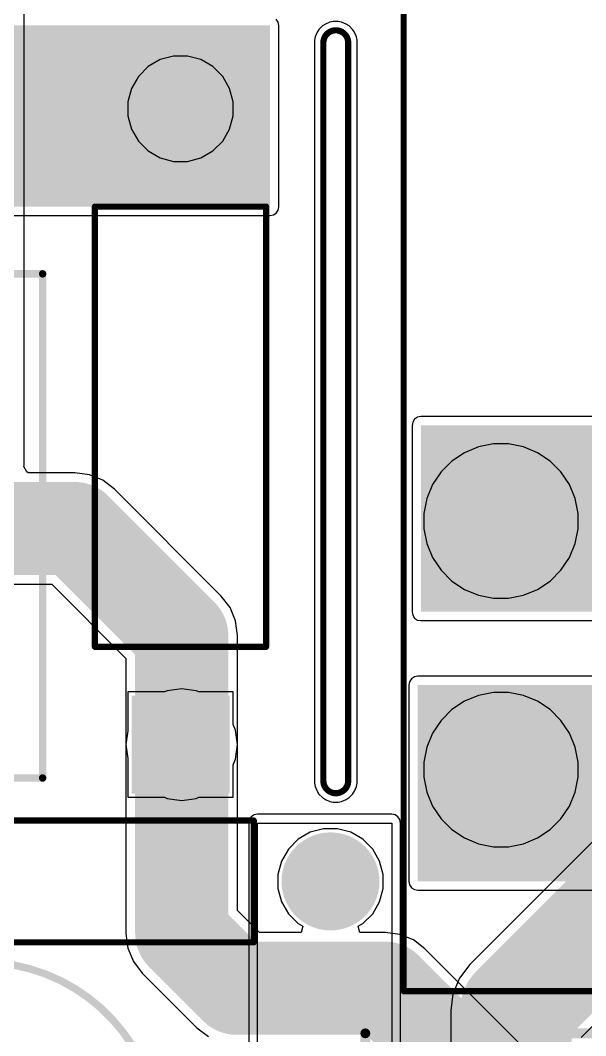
# Model space of a CAD drawing. Header units: millimetres. Extents: x -5 to 123, y 0 to 98.
# Drawn here: x 12.6 to 24.16, y 41.93 to 62.69 of the extents above; entities that cross this region are included whole.
import ezdxf

# ---------------------------------------------------------------- set-up
doc = ezdxf.new("R2010")
doc.units = ezdxf.units.MM
for name, color, linetype in [('BottomLayer', 5, 'Continuous'), ('BottomSolder', 6, 'Continuous'), ('Mechanical2', 216, 'Continuous'), ('MultiLayer', 9, 'Continuous'), ('PadHoleLayer', 156, 'Continuous'), ('TopLayer', 1, 'Continuous'), ('TopOverlay', 2, 'Continuous'), ('TopSolder', 216, 'Continuous')]:
    doc.layers.add(name, color=color, linetype=linetype)

# ---------------------------------------------------------------- blocks, each defined once
blk = doc.blocks.new('AY1222M47Y5UC63L0_11')
at = {"layer": 'BottomLayer'}
blk.add_hatch(color=5, dxfattribs=at).paths.add_polyline_path([(-5.9, 0.9), (-4.1, 0.9), (-4.1, -0.9), (-5.9, -0.9)])
h = blk.add_hatch(color=5, dxfattribs=at)
edge = h.paths.add_edge_path()
edge.add_arc((5, 0), 0.9, 0, 360)
at = {"layer": 'BottomSolder'}
blk.add_hatch(color=6, dxfattribs=at).paths.add_polyline_path([(-6.002, 1.002), (-3.998, 1.002), (-3.998, -1.002), (-6.002, -1.002)])
h = blk.add_hatch(color=6, dxfattribs=at)
edge = h.paths.add_edge_path()
edge.add_arc((5, 0), 1.002, 0, 360)
at = {"layer": 'MultiLayer'}
blk.add_hatch(color=9, dxfattribs=at).paths.add_polyline_path([(-5.9, 0.9), (-4.1, 0.9), (-4.1, -0.9), (-5.9, -0.9)])
h = blk.add_hatch(color=9, dxfattribs=at)
edge = h.paths.add_edge_path()
edge.add_arc((5, 0), 0.9, 0, 360)
at = {"layer": 'PadHoleLayer'}
h = blk.add_hatch(color=156, dxfattribs=at)
edge = h.paths.add_edge_path()
edge.add_arc((-5, 0), 0.5, 0, 360)
h = blk.add_hatch(color=156, dxfattribs=at)
edge = h.paths.add_edge_path()
edge.add_arc((5, 0), 0.5, 0, 360)
at = {"layer": 'TopLayer'}
blk.add_hatch(color=1, dxfattribs=at).paths.add_polyline_path([(-5.9, 0.9), (-4.1, 0.9), (-4.1, -0.9), (-5.9, -0.9)])
h = blk.add_hatch(color=1, dxfattribs=at)
edge = h.paths.add_edge_path()
edge.add_arc((5, 0), 0.9, 0, 360)
at = {"layer": 'TopSolder'}
blk.add_hatch(color=216, dxfattribs=at).paths.add_polyline_path([(-6.002, 1.002), (-3.998, 1.002), (-3.998, -1.002), (-6.002, -1.002)])
h = blk.add_hatch(color=216, dxfattribs=at)
edge = h.paths.add_edge_path()
edge.add_arc((5, 0), 1.002, 0, 360)
at = {"layer": 'TopOverlay', "const_width": 0.152}
for points in [[(-6.034, 0.791, -0.351264), (-2.489, 3.632)], [(2.489, 3.632, -0.414214), (6.121, 0)], [(-6.038, -0.775, -0.107867), (-6.038, 0.775)], [(6.121, 0, -0.414214), (2.489, -3.632)], [(-2.489, -3.632, -0.351264), (-6.034, -0.791)]]:
    blk.add_lwpolyline(points, format="xyb", dxfattribs=at)
for points in [[(-2.489, 3.632), (2.489, 3.632)], [(-2.489, -3.632), (2.489, -3.632)]]:
    blk.add_lwpolyline(points, dxfattribs=at)
at = {"layer": 'TopOverlay', "const_width": 0.0762}
for points in [[(-2.527, 3.632, 1), (-2.451, 3.632, 1)], [(-2.527, 3.632, 1), (-2.451, 3.632, 1)], [(2.451, 3.632, 1), (2.527, 3.632, 1)], [(2.451, 3.632, 1), (2.527, 3.632, 1)], [(-6.076, 0.775, 1), (-6, 0.775, 1)], [(-6.072, 0.791, 1), (-5.996, 0.791, 1)], [(6.083, 0, 1), (6.16, 0, 1)], [(6.083, 0, 1), (6.16, 0, 1)], [(-6.076, -0.775, 1), (-6, -0.775, 1)], [(-6.072, -0.791, 1), (-5.996, -0.791, 1)], [(-2.527, -3.632, 1), (-2.451, -3.632, 1)], [(-2.527, -3.632, 1), (-2.451, -3.632, 1)], [(2.451, -3.632, 1), (2.527, -3.632, 1)], [(2.451, -3.632, 1), (2.527, -3.632, 1)]]:
    blk.add_lwpolyline(points, format="xyb", close=True, dxfattribs=at)
blk = doc.blocks.new('L01_6332_23')
at = {"layer": 'BottomLayer'}
h = blk.add_hatch(color=5, dxfattribs=at)
edge = h.paths.add_edge_path()
edge.add_arc((-20.32, 22.86), 1.4, 0, 360)
h = blk.add_hatch(color=5, dxfattribs=at)
edge = h.paths.add_edge_path()
edge.add_arc((-15.24, 22.86), 1.4, 0, 360)
at = {"layer": 'BottomSolder'}
h = blk.add_hatch(color=6, dxfattribs=at)
edge = h.paths.add_edge_path()
edge.add_arc((-20.32, 22.86), 1.502, 0, 360)
h = blk.add_hatch(color=6, dxfattribs=at)
edge = h.paths.add_edge_path()
edge.add_arc((-15.24, 22.86), 1.502, 0, 360)
at = {"layer": 'MultiLayer'}
h = blk.add_hatch(color=9, dxfattribs=at)
edge = h.paths.add_edge_path()
edge.add_arc((-20.32, 22.86), 1.4, 0, 360)
h = blk.add_hatch(color=9, dxfattribs=at)
edge = h.paths.add_edge_path()
edge.add_arc((-15.24, 22.86), 1.4, 0, 360)
at = {"layer": 'PadHoleLayer'}
h = blk.add_hatch(color=156, dxfattribs=at)
edge = h.paths.add_edge_path()
edge.add_arc((-20.32, 22.86), 0.75, 0, 360)
h = blk.add_hatch(color=156, dxfattribs=at)
edge = h.paths.add_edge_path()
edge.add_arc((-15.24, 22.86), 0.75, 0, 360)
at = {"layer": 'TopLayer'}
h = blk.add_hatch(color=1, dxfattribs=at)
edge = h.paths.add_edge_path()
edge.add_arc((-20.32, 22.86), 1.4, 0, 360)
h = blk.add_hatch(color=1, dxfattribs=at)
edge = h.paths.add_edge_path()
edge.add_arc((-15.24, 22.86), 1.4, 0, 360)
at = {"layer": 'TopSolder'}
h = blk.add_hatch(color=216, dxfattribs=at)
edge = h.paths.add_edge_path()
edge.add_arc((-20.32, 22.86), 1.502, 0, 360)
h = blk.add_hatch(color=216, dxfattribs=at)
edge = h.paths.add_edge_path()
edge.add_arc((-15.24, 22.86), 1.502, 0, 360)
at = {"layer": 'TopOverlay', "const_width": 0.127}
for points in [[(-24.85, 24.85), (-24.85, -24.85)], [(-24.85, 24.85), (24.85, 24.85)]]:
    blk.add_lwpolyline(points, dxfattribs=at)
at = {"layer": 'TopOverlay', "const_width": 0.0635}
blk.add_lwpolyline([(-24.882, 24.85, 1), (-24.818, 24.85, 1)], format="xyb", close=True, dxfattribs=at)
blk.add_lwpolyline([(-24.882, 24.85, 1), (-24.818, 24.85, 1)], format="xyb", close=True, dxfattribs=at)
blk = doc.blocks.new('MFR50S_T_52_0R_31')
at = {"layer": 'BottomLayer'}
blk.add_hatch(color=5, dxfattribs=at).paths.add_polyline_path([(-6.05, 0.9), (-4.25, 0.9), (-4.25, -0.9), (-6.05, -0.9)])
h = blk.add_hatch(color=5, dxfattribs=at)
edge = h.paths.add_edge_path()
edge.add_arc((5.15, 0), 0.9, 0, 360)
at = {"layer": 'BottomSolder'}
blk.add_hatch(color=6, dxfattribs=at).paths.add_polyline_path([(-6.152, 1.002), (-4.148, 1.002), (-4.148, -1.002), (-6.152, -1.002)])
h = blk.add_hatch(color=6, dxfattribs=at)
edge = h.paths.add_edge_path()
edge.add_arc((5.15, 0), 1.002, 0, 360)
at = {"layer": 'MultiLayer'}
blk.add_hatch(color=9, dxfattribs=at).paths.add_polyline_path([(-6.05, 0.9), (-4.25, 0.9), (-4.25, -0.9), (-6.05, -0.9)])
h = blk.add_hatch(color=9, dxfattribs=at)
edge = h.paths.add_edge_path()
edge.add_arc((5.15, 0), 0.9, 0, 360)
at = {"layer": 'PadHoleLayer'}
h = blk.add_hatch(color=156, dxfattribs=at)
edge = h.paths.add_edge_path()
edge.add_arc((-5.15, 0), 0.46, 0, 360)
h = blk.add_hatch(color=156, dxfattribs=at)
edge = h.paths.add_edge_path()
edge.add_arc((5.15, 0), 0.46, 0, 360)
at = {"layer": 'TopLayer'}
blk.add_hatch(color=1, dxfattribs=at).paths.add_polyline_path([(-6.05, 0.9), (-4.25, 0.9), (-4.25, -0.9), (-6.05, -0.9)])
h = blk.add_hatch(color=1, dxfattribs=at)
edge = h.paths.add_edge_path()
edge.add_arc((5.15, 0), 0.9, 0, 360)
at = {"layer": 'TopSolder'}
blk.add_hatch(color=216, dxfattribs=at).paths.add_polyline_path([(-6.152, 1.002), (-4.148, 1.002), (-4.148, -1.002), (-6.152, -1.002)])
h = blk.add_hatch(color=216, dxfattribs=at)
edge = h.paths.add_edge_path()
edge.add_arc((5.15, 0), 1.002, 0, 360)
at = {"layer": 'TopOverlay', "const_width": 0.127}
for points in [[(-3.073, 1.245), (3.581, 1.245)], [(-3.073, -1.245), (-3.073, 1.245)], [(3.581, -1.245), (3.581, 1.245)], [(-3.073, -1.245), (3.581, -1.245)]]:
    blk.add_lwpolyline(points, dxfattribs=at)
at = {"layer": 'TopOverlay', "const_width": 0.0635}
for points in [[(-3.105, 1.245, 1), (-3.042, 1.245, 1)], [(-3.105, 1.245, 1), (-3.042, 1.245, 1)], [(3.55, 1.245, 1), (3.613, 1.245, 1)], [(3.55, 1.245, 1), (3.613, 1.245, 1)], [(-3.105, -1.245, 1), (-3.042, -1.245, 1)], [(-3.105, -1.245, 1), (-3.042, -1.245, 1)], [(3.55, -1.245, 1), (3.613, -1.245, 1)], [(3.55, -1.245, 1), (3.613, -1.245, 1)]]:
    blk.add_lwpolyline(points, format="xyb", close=True, dxfattribs=at)
blk = doc.blocks.new('TH390R_32')
at = {"layer": 'BottomLayer'}
blk.add_hatch(color=5, dxfattribs=at).paths.add_polyline_path([(-7.4, 0.9), (-5.6, 0.9), (-5.6, -0.9), (-7.4, -0.9)])
h = blk.add_hatch(color=5, dxfattribs=at)
edge = h.paths.add_edge_path()
edge.add_arc((6.5, 0), 0.9, 0, 360)
at = {"layer": 'BottomSolder'}
blk.add_hatch(color=6, dxfattribs=at).paths.add_polyline_path([(-7.502, 1.002), (-5.498, 1.002), (-5.498, -1.002), (-7.502, -1.002)])
h = blk.add_hatch(color=6, dxfattribs=at)
edge = h.paths.add_edge_path()
edge.add_arc((6.5, 0), 1.002, 0, 360)
at = {"layer": 'MultiLayer'}
blk.add_hatch(color=9, dxfattribs=at).paths.add_polyline_path([(-7.4, 0.9), (-5.6, 0.9), (-5.6, -0.9), (-7.4, -0.9)])
h = blk.add_hatch(color=9, dxfattribs=at)
edge = h.paths.add_edge_path()
edge.add_arc((6.5, 0), 0.9, 0, 360)
at = {"layer": 'PadHoleLayer'}
h = blk.add_hatch(color=156, dxfattribs=at)
edge = h.paths.add_edge_path()
edge.add_arc((-6.5, 0), 0.46, 0, 360)
h = blk.add_hatch(color=156, dxfattribs=at)
edge = h.paths.add_edge_path()
edge.add_arc((6.5, 0), 0.46, 0, 360)
at = {"layer": 'TopLayer'}
blk.add_hatch(color=1, dxfattribs=at).paths.add_polyline_path([(-7.4, 0.9), (-5.6, 0.9), (-5.6, -0.9), (-7.4, -0.9)])
h = blk.add_hatch(color=1, dxfattribs=at)
edge = h.paths.add_edge_path()
edge.add_arc((6.5, 0), 0.9, 0, 360)
at = {"layer": 'TopSolder'}
blk.add_hatch(color=216, dxfattribs=at).paths.add_polyline_path([(-7.502, 1.002), (-5.498, 1.002), (-5.498, -1.002), (-7.502, -1.002)])
h = blk.add_hatch(color=216, dxfattribs=at)
edge = h.paths.add_edge_path()
edge.add_arc((6.5, 0), 1.002, 0, 360)
at = {"layer": 'TopOverlay', "const_width": 0.127}
for points in [[(-4.5, 1.75), (-4.5, -1.75)], [(-4.5, 1.75), (4.5, 1.75)], [(4.5, 1.75), (4.5, -1.75)], [(-4.5, -1.75), (4.5, -1.75)]]:
    blk.add_lwpolyline(points, dxfattribs=at)
at = {"layer": 'TopOverlay', "const_width": 0.0635}
for points in [[(-4.532, 1.75, 1), (-4.468, 1.75, 1)], [(-4.532, 1.75, 1), (-4.468, 1.75, 1)], [(4.468, 1.75, 1), (4.532, 1.75, 1)], [(4.468, 1.75, 1), (4.532, 1.75, 1)], [(-4.532, -1.75, 1), (-4.468, -1.75, 1)], [(-4.532, -1.75, 1), (-4.468, -1.75, 1)], [(4.468, -1.75, 1), (4.532, -1.75, 1)], [(4.468, -1.75, 1), (4.532, -1.75, 1)]]:
    blk.add_lwpolyline(points, format="xyb", close=True, dxfattribs=at)
blk = doc.blocks.new('6_PIN_DIP_37')
at = {"layer": 'BottomLayer'}
blk.add_hatch(color=5, dxfattribs=at).paths.add_polyline_path([(-4.51, 3.24), (-3.11, 3.24), (-3.11, 1.84), (-4.51, 1.84)])
h = blk.add_hatch(color=5, dxfattribs=at)
edge = h.paths.add_edge_path()
edge.add_arc((3.81, 2.54), 0.7, 0, 360)
h = blk.add_hatch(color=5, dxfattribs=at)
edge = h.paths.add_edge_path()
edge.add_arc((-3.81, 0), 0.7, 0, 360)
h = blk.add_hatch(color=5, dxfattribs=at)
edge = h.paths.add_edge_path()
edge.add_arc((3.81, 0), 0.7, 0, 360)
h = blk.add_hatch(color=5, dxfattribs=at)
edge = h.paths.add_edge_path()
edge.add_arc((-3.81, -2.54), 0.7, 0, 360)
h = blk.add_hatch(color=5, dxfattribs=at)
edge = h.paths.add_edge_path()
edge.add_arc((3.81, -2.54), 0.7, 0, 360)
at = {"layer": 'BottomSolder'}
blk.add_hatch(color=6, dxfattribs=at).paths.add_polyline_path([(-4.612, 3.342), (-3.008, 3.342), (-3.008, 1.738), (-4.612, 1.738)])
h = blk.add_hatch(color=6, dxfattribs=at)
edge = h.paths.add_edge_path()
edge.add_arc((3.81, 2.54), 0.802, 0, 360)
h = blk.add_hatch(color=6, dxfattribs=at)
edge = h.paths.add_edge_path()
edge.add_arc((-3.81, 0), 0.802, 0, 360)
h = blk.add_hatch(color=6, dxfattribs=at)
edge = h.paths.add_edge_path()
edge.add_arc((3.81, 0), 0.802, 0, 360)
h = blk.add_hatch(color=6, dxfattribs=at)
edge = h.paths.add_edge_path()
edge.add_arc((-3.81, -2.54), 0.802, 0, 360)
h = blk.add_hatch(color=6, dxfattribs=at)
edge = h.paths.add_edge_path()
edge.add_arc((3.81, -2.54), 0.802, 0, 360)
at = {"layer": 'MultiLayer'}
blk.add_hatch(color=9, dxfattribs=at).paths.add_polyline_path([(-4.51, 3.24), (-3.11, 3.24), (-3.11, 1.84), (-4.51, 1.84)])
h = blk.add_hatch(color=9, dxfattribs=at)
edge = h.paths.add_edge_path()
edge.add_arc((3.81, 2.54), 0.7, 0, 360)
h = blk.add_hatch(color=9, dxfattribs=at)
edge = h.paths.add_edge_path()
edge.add_arc((-3.81, 0), 0.7, 0, 360)
h = blk.add_hatch(color=9, dxfattribs=at)
edge = h.paths.add_edge_path()
edge.add_arc((3.81, 0), 0.7, 0, 360)
h = blk.add_hatch(color=9, dxfattribs=at)
edge = h.paths.add_edge_path()
edge.add_arc((-3.81, -2.54), 0.7, 0, 360)
h = blk.add_hatch(color=9, dxfattribs=at)
edge = h.paths.add_edge_path()
edge.add_arc((3.81, -2.54), 0.7, 0, 360)
at = {"layer": 'PadHoleLayer'}
h = blk.add_hatch(color=156, dxfattribs=at)
edge = h.paths.add_edge_path()
edge.add_arc((-3.81, 2.54), 0.45, 0, 360)
h = blk.add_hatch(color=156, dxfattribs=at)
edge = h.paths.add_edge_path()
edge.add_arc((3.81, 2.54), 0.45, 0, 360)
h = blk.add_hatch(color=156, dxfattribs=at)
edge = h.paths.add_edge_path()
edge.add_arc((-3.81, 0), 0.45, 0, 360)
h = blk.add_hatch(color=156, dxfattribs=at)
edge = h.paths.add_edge_path()
edge.add_arc((3.81, 0), 0.45, 0, 360)
h = blk.add_hatch(color=156, dxfattribs=at)
edge = h.paths.add_edge_path()
edge.add_arc((-3.81, -2.54), 0.45, 0, 360)
h = blk.add_hatch(color=156, dxfattribs=at)
edge = h.paths.add_edge_path()
edge.add_arc((3.81, -2.54), 0.45, 0, 360)
at = {"layer": 'TopLayer'}
blk.add_hatch(color=1, dxfattribs=at).paths.add_polyline_path([(-4.51, 3.24), (-3.11, 3.24), (-3.11, 1.84), (-4.51, 1.84)])
h = blk.add_hatch(color=1, dxfattribs=at)
edge = h.paths.add_edge_path()
edge.add_arc((3.81, 2.54), 0.7, 0, 360)
h = blk.add_hatch(color=1, dxfattribs=at)
edge = h.paths.add_edge_path()
edge.add_arc((-3.81, 0), 0.7, 0, 360)
h = blk.add_hatch(color=1, dxfattribs=at)
edge = h.paths.add_edge_path()
edge.add_arc((3.81, 0), 0.7, 0, 360)
h = blk.add_hatch(color=1, dxfattribs=at)
edge = h.paths.add_edge_path()
edge.add_arc((-3.81, -2.54), 0.7, 0, 360)
h = blk.add_hatch(color=1, dxfattribs=at)
edge = h.paths.add_edge_path()
edge.add_arc((3.81, -2.54), 0.7, 0, 360)
at = {"layer": 'TopSolder'}
blk.add_hatch(color=216, dxfattribs=at).paths.add_polyline_path([(-4.612, 3.342), (-3.008, 3.342), (-3.008, 1.738), (-4.612, 1.738)])
h = blk.add_hatch(color=216, dxfattribs=at)
edge = h.paths.add_edge_path()
edge.add_arc((3.81, 2.54), 0.802, 0, 360)
h = blk.add_hatch(color=216, dxfattribs=at)
edge = h.paths.add_edge_path()
edge.add_arc((-3.81, 0), 0.802, 0, 360)
h = blk.add_hatch(color=216, dxfattribs=at)
edge = h.paths.add_edge_path()
edge.add_arc((3.81, 0), 0.802, 0, 360)
h = blk.add_hatch(color=216, dxfattribs=at)
edge = h.paths.add_edge_path()
edge.add_arc((-3.81, -2.54), 0.802, 0, 360)
h = blk.add_hatch(color=216, dxfattribs=at)
edge = h.paths.add_edge_path()
edge.add_arc((3.81, -2.54), 0.802, 0, 360)
at = {"layer": 'TopOverlay', "const_width": 0.2}
for points in [[(2.8, 3.65), (-2.8, 3.65)], [(-2.8, 3.65), (-2.8, -3.65)], [(2.8, 3.65), (2.8, -3.65)], [(-1.8, 2.9), (-2, 2.6)], [(-1.6, 2.7), (-1.8, 2.9)], [(-4.826, 2.692), (-4.826, 2.438)], [(-4.699, 2.565), (-4.826, 2.692)], [(-1.8, 2.7), (-2, 2.6)], [(-1.7, 2.5), (-2, 2.6)], [(-1.6, 2.7), (-1.7, 2.5)], [(-4.699, 2.565), (-4.826, 2.438)], [(2.8, -3.65), (-2.8, -3.65)]]:
    blk.add_lwpolyline(points, dxfattribs=at)
at = {"layer": 'TopOverlay'}
for points, const_width in [([(-2.85, 3.65, 1), (-2.75, 3.65, 1)], 0.1), ([(-2.85, 3.65, 1), (-2.75, 3.65, 1)], 0.1), ([(2.75, 3.65, 1), (2.85, 3.65, 1)], 0.1), ([(2.75, 3.65, 1), (2.85, 3.65, 1)], 0.1), ([(-1.517, 2.7, 1), (-2.083, 2.7, 1)], 0.2), ([(-1.85, 2.9, 1), (-1.75, 2.9, 1)], 0.1), ([(-1.85, 2.9, 1), (-1.75, 2.9, 1)], 0.1), ([(-4.876, 2.692, 1), (-4.776, 2.692, 1)], 0.1), ([(-4.876, 2.692, 1), (-4.776, 2.692, 1)], 0.1), ([(-2.133, 2.7, 1), (-2.033, 2.7, 1)], 0.1), ([(-2.05, 2.6, 1), (-1.95, 2.6, 1)], 0.1), ([(-2.05, 2.6, 1), (-1.95, 2.6, 1)], 0.1), ([(-2.05, 2.6, 1), (-1.95, 2.6, 1)], 0.1), ([(-1.85, 2.7, 1), (-1.75, 2.7, 1)], 0.1), ([(-1.65, 2.7, 1), (-1.55, 2.7, 1)], 0.1), ([(-1.65, 2.7, 1), (-1.55, 2.7, 1)], 0.1), ([(-1.567, 2.7, 1), (-1.467, 2.7, 1)], 0.1), ([(-4.876, 2.438, 1), (-4.776, 2.438, 1)], 0.1), ([(-4.876, 2.438, 1), (-4.776, 2.438, 1)], 0.1), ([(-4.749, 2.565, 1), (-4.649, 2.565, 1)], 0.1), ([(-4.749, 2.565, 1), (-4.649, 2.565, 1)], 0.1), ([(-1.75, 2.5, 1), (-1.65, 2.5, 1)], 0.1), ([(-1.75, 2.5, 1), (-1.65, 2.5, 1)], 0.1), ([(-2.85, -3.65, 1), (-2.75, -3.65, 1)], 0.1), ([(-2.85, -3.65, 1), (-2.75, -3.65, 1)], 0.1), ([(2.75, -3.65, 1), (2.85, -3.65, 1)], 0.1), ([(2.75, -3.65, 1), (2.85, -3.65, 1)], 0.1)]:
    blk.add_lwpolyline(points, format="xyb", close=True, dxfattribs=dict(at, const_width=const_width))
blk = doc.blocks.new('TO_220_82')
at = {"layer": 'BottomLayer'}
blk.add_hatch(color=5, dxfattribs=at).paths.add_polyline_path([(-3.495, 0.955), (-1.585, 0.955), (-1.585, -0.955), (-3.495, -0.955)])
h = blk.add_hatch(color=5, dxfattribs=at)
edge = h.paths.add_edge_path()
edge.add_arc((0, 0), 0.955, 0, 360)
h = blk.add_hatch(color=5, dxfattribs=at)
edge = h.paths.add_edge_path()
edge.add_arc((2.54, 0), 0.955, 0, 360)
at = {"layer": 'BottomSolder'}
blk.add_hatch(color=6, dxfattribs=at).paths.add_polyline_path([(-3.597, 1.057), (-1.483, 1.057), (-1.483, -1.057), (-3.597, -1.057)])
h = blk.add_hatch(color=6, dxfattribs=at)
edge = h.paths.add_edge_path()
edge.add_arc((0, 0), 1.057, 0, 360)
h = blk.add_hatch(color=6, dxfattribs=at)
edge = h.paths.add_edge_path()
edge.add_arc((2.54, 0), 1.057, 0, 360)
at = {"layer": 'MultiLayer'}
blk.add_hatch(color=9, dxfattribs=at).paths.add_polyline_path([(-3.495, 0.955), (-1.585, 0.955), (-1.585, -0.955), (-3.495, -0.955)])
h = blk.add_hatch(color=9, dxfattribs=at)
edge = h.paths.add_edge_path()
edge.add_arc((0, 0), 0.955, 0, 360)
h = blk.add_hatch(color=9, dxfattribs=at)
edge = h.paths.add_edge_path()
edge.add_arc((2.54, 0), 0.955, 0, 360)
at = {"layer": 'PadHoleLayer'}
h = blk.add_hatch(color=156, dxfattribs=at)
edge = h.paths.add_edge_path()
edge.add_arc((-2.54, 0), 0.635, 0, 360)
h = blk.add_hatch(color=156, dxfattribs=at)
edge = h.paths.add_edge_path()
edge.add_arc((0, 0), 0.635, 0, 360)
h = blk.add_hatch(color=156, dxfattribs=at)
edge = h.paths.add_edge_path()
edge.add_arc((2.54, 0), 0.635, 0, 360)
at = {"layer": 'TopLayer'}
blk.add_hatch(color=1, dxfattribs=at).paths.add_polyline_path([(-3.495, 0.955), (-1.585, 0.955), (-1.585, -0.955), (-3.495, -0.955)])
h = blk.add_hatch(color=1, dxfattribs=at)
edge = h.paths.add_edge_path()
edge.add_arc((0, 0), 0.955, 0, 360)
h = blk.add_hatch(color=1, dxfattribs=at)
edge = h.paths.add_edge_path()
edge.add_arc((2.54, 0), 0.955, 0, 360)
at = {"layer": 'TopSolder'}
blk.add_hatch(color=216, dxfattribs=at).paths.add_polyline_path([(-3.597, 1.057), (-1.483, 1.057), (-1.483, -1.057), (-3.597, -1.057)])
h = blk.add_hatch(color=216, dxfattribs=at)
edge = h.paths.add_edge_path()
edge.add_arc((0, 0), 1.057, 0, 360)
h = blk.add_hatch(color=216, dxfattribs=at)
edge = h.paths.add_edge_path()
edge.add_arc((2.54, 0), 1.057, 0, 360)
at = {"layer": 'TopOverlay'}
for points, const_width in [([(-5.207, -1.958), (-5.207, 2.642)], 0.152), ([(5.1, 2.642), (-5.207, 2.642)], 0.152), ([(5.1, -1.958), (5.1, 2.642)], 0.152), ([(5.1, -1.958), (-5.207, -1.958)], 0.152), ([(-2.794, -2.413), (-2.667, -2.286)], 0.5), ([(-2.54, -2.413), (-2.667, -2.286)], 0.5), ([(-2.54, -2.413), (-2.794, -2.413)], 0.5)]:
    blk.add_lwpolyline(points, dxfattribs=dict(at, const_width=const_width))
for points, const_width in [([(-5.245, 2.642, 1), (-5.169, 2.642, 1)], 0.0762), ([(-5.245, 2.642, 1), (-5.169, 2.642, 1)], 0.0762), ([(5.062, 2.642, 1), (5.138, 2.642, 1)], 0.0762), ([(5.062, 2.642, 1), (5.138, 2.642, 1)], 0.0762), ([(-5.245, -1.958, 1), (-5.169, -1.958, 1)], 0.0762), ([(-5.245, -1.958, 1), (-5.169, -1.958, 1)], 0.0762), ([(-2.792, -2.286, 1), (-2.542, -2.286, 1)], 0.25), ([(-2.792, -2.286, 1), (-2.542, -2.286, 1)], 0.25), ([(5.062, -1.958, 1), (5.138, -1.958, 1)], 0.0762), ([(5.062, -1.958, 1), (5.138, -1.958, 1)], 0.0762), ([(-2.919, -2.413, 1), (-2.669, -2.413, 1)], 0.25), ([(-2.919, -2.413, 1), (-2.669, -2.413, 1)], 0.25), ([(-2.665, -2.413, 1), (-2.415, -2.413, 1)], 0.25), ([(-2.665, -2.413, 1), (-2.415, -2.413, 1)], 0.25)]:
    blk.add_lwpolyline(points, format="xyb", close=True, dxfattribs=dict(at, const_width=const_width))

msp = doc.modelspace()

# ---------------------------------------------------------------- hatches: boundary and pattern name
at = {"layer": 'TopLayer'}
for points in [[(3.124, 58.877), (17.704, 58.877), (17.704, 62.586), (3.124, 62.586)], [(20.791, 50.597), (33.35, 50.597), (33.35, 54.407), (20.791, 54.407)], [(20.726, 49.098), (20.726, 45.085), (39.345, 45.085), (39.345, 49.098)]]:
    msp.add_hatch(color=1, dxfattribs=at).paths.add_polyline_path(points)

# ---------------------------------------------------------------- linework, layer by layer
at = {"layer": 'BottomLayer'}
for p, q in [((12.678, 53.594), (12.678, 68.577)), ((18.706, 62.503), (18.667, 62.444)), ((18.778, 62.574), (18.706, 62.503)), ((18.837, 62.613), (18.778, 62.574)), ((18.93, 62.652), (18.837, 62.613)), ((18.999, 62.666), (18.93, 62.652)), ((19.101, 62.666), (18.999, 62.666)), ((19.17, 62.652), (19.101, 62.666)), ((19.263, 62.613), (19.17, 62.652)), ((19.322, 62.574), (19.263, 62.613)), ((19.263, 62.613), (19.263, 62.613)), ((19.394, 62.503), (19.322, 62.574)), ((19.433, 62.444), (19.394, 62.503)), ((18.629, 62.35), (18.615, 62.281)), ((18.615, 62.281), (18.615, 62.231)), ((18.667, 62.444), (18.629, 62.35)), ((19.471, 62.35), (19.433, 62.444)), ((19.485, 62.281), (19.471, 62.35)), ((19.485, 62.231), (19.485, 62.281)), ((18.615, 62.231), (18.615, 47.142)), ((19.485, 47.142), (19.485, 62.231)), ((15.459, 61.886), (15.213, 61.744)), ((15.733, 61.959), (15.459, 61.886)), ((16.017, 61.959), (15.733, 61.959)), ((16.291, 61.886), (16.017, 61.959)), ((16.537, 61.744), (16.291, 61.886)), ((15.213, 61.744), (15.013, 61.543)), ((16.737, 61.543), (16.537, 61.744)), ((15.013, 61.543), (14.871, 61.297)), ((16.879, 61.297), (16.737, 61.543)), ((14.871, 61.297), (14.797, 61.023)), ((16.953, 61.023), (16.879, 61.297)), ((14.797, 61.023), (14.797, 60.74)), ((16.953, 60.74), (16.953, 61.023)), ((14.797, 60.74), (14.871, 60.465)), ((16.879, 60.465), (16.953, 60.74)), ((14.871, 60.465), (15.013, 60.22)), ((16.737, 60.22), (16.879, 60.465)), ((15.013, 60.22), (15.213, 60.019)), ((16.537, 60.019), (16.737, 60.22)), ((15.213, 60.019), (15.459, 59.877)), ((16.291, 59.877), (16.537, 60.019)), ((15.459, 59.877), (15.733, 59.804)), ((15.733, 59.804), (16.017, 59.804)), ((16.017, 59.804), (16.291, 59.877)), ((22.273, 54.029), (21.968, 53.968)), ((22.584, 54.029), (22.273, 54.029)), ((22.888, 53.968), (22.584, 54.029)), ((21.681, 53.849), (21.422, 53.677)), ((21.968, 53.968), (21.681, 53.849)), ((23.176, 53.849), (22.888, 53.968)), ((23.434, 53.677), (23.176, 53.849)), ((12.672, 53.566), (12.678, 53.594)), ((12.734, 53.461), (12.672, 53.566)), ((21.422, 53.677), (21.203, 53.457)), ((23.654, 53.457), (23.434, 53.677)), ((12.76, 53.439), (12.734, 53.461)), ((13.716, 53.439), (12.76, 53.439)), ((14.011, 53.4), (13.716, 53.439)), ((14.286, 53.286), (14.011, 53.4)), ((21.203, 53.457), (21.03, 53.198)), ((23.826, 53.198), (23.654, 53.457)), ((14.522, 53.105), (14.286, 53.286)), ((21.03, 53.198), (20.911, 52.911)), ((23.945, 52.911), (23.826, 53.198)), ((16.707, 50.92), (14.522, 53.105)), ((20.911, 52.911), (20.85, 52.606)), ((24.006, 52.606), (23.945, 52.911)), ((20.85, 52.606), (20.85, 52.296)), ((24.006, 52.296), (24.006, 52.606)), ((20.85, 52.296), (20.911, 51.991)), ((23.945, 51.991), (24.006, 52.296)), ((20.911, 51.991), (21.03, 51.704)), ((23.826, 51.704), (23.945, 51.991)), ((21.03, 51.704), (21.203, 51.445)), ((23.654, 51.445), (23.826, 51.704)), ((21.203, 51.445), (21.422, 51.225)), ((23.434, 51.225), (23.654, 51.445)), ((10.414, 51.159), (13.244, 51.159)), ((13.244, 51.159), (14.76, 49.642)), ((21.422, 51.225), (21.681, 51.053)), ((23.176, 51.053), (23.434, 51.225)), ((16.888, 50.684), (16.707, 50.92)), ((21.681, 51.053), (21.968, 50.934)), ((21.968, 50.934), (22.273, 50.873)), ((22.273, 50.873), (22.584, 50.873)), ((22.584, 50.873), (22.888, 50.934)), ((22.888, 50.934), (23.176, 51.053)), ((17.002, 50.409), (16.888, 50.684)), ((17.04, 50.114), (17.002, 50.409)), ((17.04, 47.881), (17.04, 50.114)), ((17.04, 50.114), (17.04, 50.114)), ((14.76, 49.642), (14.76, 47.881)), ((21.968, 48.888), (21.681, 48.769)), ((22.273, 48.949), (21.968, 48.888)), ((22.584, 48.949), (22.273, 48.949)), ((22.888, 48.888), (22.584, 48.949)), ((23.176, 48.769), (22.888, 48.888)), ((21.422, 48.597), (21.203, 48.377)), ((21.681, 48.769), (21.422, 48.597)), ((23.434, 48.597), (23.176, 48.769)), ((23.654, 48.377), (23.434, 48.597)), ((21.203, 48.377), (21.03, 48.118)), ((23.826, 48.118), (23.654, 48.377)), ((21.03, 48.118), (20.911, 47.831)), ((23.945, 47.831), (23.826, 48.118)), ((14.76, 47.881), (14.797, 47.601)), ((17.002, 47.586), (17.04, 47.881)), ((20.911, 47.831), (20.85, 47.526)), ((24.006, 47.526), (23.945, 47.831)), ((14.797, 47.601), (14.797, 46.804)), ((16.953, 47.469), (17.002, 47.586)), ((16.953, 46.804), (16.953, 47.469)), ((20.85, 47.526), (20.85, 47.216)), ((24.006, 47.216), (24.006, 47.526)), ((18.615, 47.142), (18.615, 47.092)), ((19.485, 47.092), (19.485, 47.142)), ((20.85, 47.216), (20.911, 46.911)), ((23.945, 46.911), (24.006, 47.216)), ((18.615, 47.092), (18.629, 47.022)), ((18.629, 47.022), (18.667, 46.929)), ((18.667, 46.929), (18.706, 46.87)), ((19.394, 46.87), (19.433, 46.929)), ((19.433, 46.929), (19.471, 47.022)), ((19.433, 46.929), (19.433, 46.929)), ((19.471, 47.022), (19.485, 47.092)), ((14.797, 46.804), (15.549, 46.804)), ((15.549, 46.804), (15.605, 46.78)), ((15.605, 46.78), (15.9, 46.741)), ((15.9, 46.741), (16.195, 46.78)), ((16.195, 46.78), (16.252, 46.804)), ((16.252, 46.804), (16.953, 46.804)), ((18.706, 46.87), (18.778, 46.799)), ((18.778, 46.799), (18.837, 46.76)), ((18.837, 46.76), (18.93, 46.721)), ((18.93, 46.721), (18.999, 46.707)), ((19.101, 46.707), (19.17, 46.721)), ((19.17, 46.721), (19.263, 46.76)), ((19.263, 46.76), (19.322, 46.799)), ((19.322, 46.799), (19.394, 46.87)), ((20.911, 46.911), (21.03, 46.624)), ((25.236, 46.831), (21.791, 43.385)), ((23.826, 46.624), (23.945, 46.911)), ((18.999, 46.707), (19.101, 46.707)), ((21.03, 46.624), (21.203, 46.365)), ((23.654, 46.365), (23.826, 46.624)), ((17.282, 46.348), (17.269, 46.279)), ((17.322, 46.407), (17.282, 46.348)), ((17.38, 46.446), (17.322, 46.407)), ((17.45, 46.46), (17.38, 46.446)), ((20.193, 46.46), (17.45, 46.46)), ((20.262, 46.446), (20.193, 46.46)), ((20.321, 46.407), (20.262, 46.446)), ((20.36, 46.348), (20.321, 46.407)), ((20.374, 46.279), (20.36, 46.348)), ((21.203, 46.365), (21.422, 46.145)), ((23.434, 46.145), (23.654, 46.365)), ((17.269, 46.279), (17.269, 39.878)), ((17.45, 39.878), (17.45, 46.279)), ((17.45, 46.279), (20.193, 46.279)), ((20.193, 46.279), (20.193, 39.878)), ((20.374, 39.878), (20.374, 46.279)), ((21.422, 46.145), (21.681, 45.973)), ((23.176, 45.973), (23.434, 46.145)), ((21.681, 45.973), (21.968, 45.854)), ((22.888, 45.854), (23.176, 45.973)), ((21.968, 45.854), (22.273, 45.793)), ((22.273, 45.793), (22.584, 45.793)), ((22.584, 45.793), (22.888, 45.854)), ((24.065, 41.892), (27.51, 45.337)), ((21.791, 43.385), (21.579, 43.109)), ((21.579, 43.109), (21.446, 42.788)), ((21.446, 42.788), (21.401, 42.443)), ((21.401, 42.443), (21.401, 38.569))]:
    msp.add_line(p, q, dxfattribs=at)
for points, const_width in [([(24.105, 64.897), (26.568, 62.433)], 2.286), ([(10.414, 52.299), (13.716, 52.299)], 1.905), ([(13.716, 52.299), (15.9, 50.114)], 1.905), ([(15.9, 47.881), (15.9, 50.114)], 1.905), ([(22.733, 42.443), (26.568, 46.279)], 2.286), ([(22.733, 38.017), (22.733, 42.443)], 2.286)]:
    msp.add_lwpolyline(points, dxfattribs=dict(at, const_width=const_width))
for points, const_width in [([(13.24, 52.299, 1), (14.192, 52.299, 1)], 0.952), ([(13.24, 52.299, 1), (14.192, 52.299, 1)], 0.952), ([(15.424, 50.114, 1), (16.377, 50.114, 1)], 0.952), ([(15.424, 50.114, 1), (16.377, 50.114, 1)], 0.952), ([(15.424, 47.881, 1), (16.377, 47.881, 1)], 0.952), ([(22.162, 42.443, 1), (23.305, 42.443, 1)], 1.143), ([(22.162, 42.443, 1), (23.305, 42.443, 1)], 1.143)]:
    msp.add_lwpolyline(points, format="xyb", close=True, dxfattribs=dict(at, const_width=const_width))
at = {"layer": 'Mechanical2', "const_width": 0.127}
for points in [[(18.796, 62.231, -0.414214), (19.05, 62.485)], [(19.05, 62.485, -0.414214), (19.304, 62.231)], [(19.05, 46.888, -0.414214), (18.796, 47.142)], [(19.304, 47.142, -0.414214), (19.05, 46.888)]]:
    msp.add_lwpolyline(points, format="xyb", dxfattribs=at)
at = {"layer": 'Mechanical2', "const_width": 0.0635}
for points in [[(19.018, 62.485, 1), (19.082, 62.485, 1)], [(19.018, 62.485, 1), (19.082, 62.485, 1)], [(18.764, 62.231, 1), (18.828, 62.231, 1)], [(19.272, 62.23, 1), (19.336, 62.23, 1)], [(19.272, 62.231, 1), (19.336, 62.231, 1)], [(18.764, 62.205, 1), (18.828, 62.205, 1)], [(18.764, 47.142, 1), (18.828, 47.142, 1)], [(18.764, 47.142, 1), (18.828, 47.142, 1)], [(19.272, 47.142, 1), (19.336, 47.142, 1)], [(19.272, 47.142, 1), (19.336, 47.142, 1)], [(19.018, 46.888, 1), (19.082, 46.888, 1)], [(19.018, 46.888, 1), (19.082, 46.888, 1)]]:
    msp.add_lwpolyline(points, format="xyb", close=True, dxfattribs=at)
at = {"layer": 'Mechanical2', "const_width": 0.127}
for points in [[(19.304, 47.142), (19.304, 62.23)], [(18.796, 47.142), (18.796, 62.205)]]:
    msp.add_lwpolyline(points, dxfattribs=at)
at = {"layer": 'MultiLayer'}
for p, q in [((18.835, 62.374), (18.796, 62.281)), ((18.796, 62.281), (18.796, 62.231)), ((18.906, 62.446), (18.835, 62.374)), ((18.999, 62.485), (18.906, 62.446)), ((19.05, 62.485), (18.999, 62.485)), ((19.101, 62.485), (19.05, 62.485)), ((19.194, 62.446), (19.101, 62.485)), ((19.265, 62.374), (19.194, 62.446)), ((19.304, 62.281), (19.265, 62.374)), ((19.304, 62.231), (19.304, 62.281)), ((18.796, 62.231), (18.796, 47.142)), ((18.796, 62.231), (18.796, 62.231)), ((19.304, 47.142), (19.304, 62.231)), ((18.796, 47.142), (18.796, 47.092)), ((19.304, 47.092), (19.304, 47.142)), ((19.304, 47.142), (19.304, 47.142)), ((18.796, 47.092), (18.835, 46.999)), ((18.835, 46.999), (18.906, 46.927)), ((18.906, 46.927), (18.999, 46.888)), ((19.101, 46.888), (19.194, 46.927)), ((19.194, 46.927), (19.265, 46.999)), ((19.265, 46.999), (19.304, 47.092)), ((18.999, 46.888), (19.05, 46.888)), ((19.05, 46.888), (19.101, 46.888))]:
    msp.add_line(p, q, dxfattribs=at)
at = {"layer": 'TopLayer'}
for p, q in [((17.871, 62.655), (17.832, 62.714)), ((17.885, 62.586), (17.871, 62.655)), ((17.885, 58.877), (17.885, 62.586)), ((18.706, 62.503), (18.667, 62.444)), ((18.778, 62.574), (18.706, 62.503)), ((18.837, 62.613), (18.778, 62.574)), ((18.93, 62.652), (18.837, 62.613)), ((18.999, 62.666), (18.93, 62.652)), ((19.101, 62.666), (18.999, 62.666)), ((19.17, 62.652), (19.101, 62.666)), ((19.263, 62.613), (19.17, 62.652)), ((19.322, 62.574), (19.263, 62.613)), ((19.263, 62.613), (19.263, 62.613)), ((19.394, 62.503), (19.322, 62.574)), ((19.433, 62.444), (19.394, 62.503)), ((18.629, 62.35), (18.615, 62.281)), ((18.615, 62.281), (18.615, 62.231)), ((18.667, 62.444), (18.629, 62.35)), ((19.471, 62.35), (19.433, 62.444)), ((19.485, 62.281), (19.471, 62.35)), ((19.485, 62.231), (19.485, 62.281)), ((18.615, 62.231), (18.615, 47.142)), ((19.485, 47.142), (19.485, 62.231)), ((17.773, 58.71), (17.832, 58.749)), ((17.832, 58.749), (17.871, 58.808)), ((17.871, 58.808), (17.885, 58.877)), ((7.402, 58.696), (17.704, 58.696)), ((17.704, 58.696), (17.773, 58.71)), ((20.623, 54.476), (20.609, 54.407)), ((20.609, 54.407), (20.609, 50.597)), ((20.662, 54.535), (20.623, 54.476)), ((20.721, 54.574), (20.662, 54.535)), ((20.791, 54.588), (20.721, 54.574)), ((33.35, 54.588), (20.791, 54.588)), ((20.609, 50.597), (20.623, 50.527)), ((20.623, 50.527), (20.662, 50.469)), ((20.662, 50.469), (20.721, 50.429)), ((20.721, 50.429), (20.791, 50.416)), ((20.791, 50.416), (29.408, 50.416)), ((20.598, 49.226), (20.559, 49.168)), ((20.657, 49.266), (20.598, 49.226)), ((20.726, 49.279), (20.657, 49.266)), ((29.294, 49.279), (20.726, 49.279)), ((15.9, 49.021), (15.605, 48.983)), ((16.195, 48.983), (15.9, 49.021)), ((20.559, 49.168), (20.545, 49.098)), ((20.545, 49.098), (20.545, 45.085)), ((15.549, 48.959), (14.797, 48.959)), ((14.797, 48.959), (14.797, 48.161)), ((15.605, 48.983), (15.549, 48.959)), ((16.252, 48.959), (16.195, 48.983)), ((16.953, 48.959), (16.252, 48.959)), ((16.953, 48.294), (16.953, 48.959)), ((14.797, 48.161), (14.76, 47.881)), ((17.002, 48.176), (16.953, 48.294)), ((17.04, 47.881), (17.002, 48.176)), ((14.76, 47.881), (14.76, 44.017)), ((17.04, 44.489), (17.04, 47.881)), ((18.615, 47.142), (18.615, 47.092)), ((19.485, 47.092), (19.485, 47.142)), ((18.615, 47.092), (18.629, 47.022)), ((18.629, 47.022), (18.667, 46.929)), ((18.667, 46.929), (18.706, 46.87)), ((19.394, 46.87), (19.433, 46.929)), ((19.433, 46.929), (19.471, 47.022)), ((19.433, 46.929), (19.433, 46.929)), ((19.471, 47.022), (19.485, 47.092)), ((18.706, 46.87), (18.778, 46.799)), ((18.778, 46.799), (18.837, 46.76)), ((18.837, 46.76), (18.93, 46.721)), ((18.93, 46.721), (18.999, 46.707)), ((19.101, 46.707), (19.17, 46.721)), ((19.17, 46.721), (19.263, 46.76)), ((19.263, 46.76), (19.322, 46.799)), ((19.322, 46.799), (19.394, 46.87)), ((18.999, 46.707), (19.101, 46.707)), ((18.526, 46.089), (18.28, 45.947)), ((18.8, 46.163), (18.526, 46.089)), ((19.084, 46.163), (18.8, 46.163)), ((19.358, 46.089), (19.084, 46.163)), ((19.604, 45.947), (19.358, 46.089)), ((18.28, 45.947), (18.08, 45.747)), ((19.805, 45.747), (19.604, 45.947)), ((18.08, 45.747), (17.938, 45.501)), ((19.947, 45.501), (19.805, 45.747)), ((17.938, 45.501), (17.864, 45.227)), ((20.02, 45.227), (19.947, 45.501)), ((17.864, 45.227), (17.864, 44.943)), ((20.02, 44.943), (20.02, 45.227)), ((20.545, 45.085), (20.559, 45.016)), ((17.864, 44.943), (17.938, 44.669)), ((19.947, 44.669), (20.02, 44.943)), ((20.559, 45.016), (20.598, 44.957)), ((20.598, 44.957), (20.657, 44.918)), ((20.657, 44.918), (20.726, 44.904)), ((20.726, 44.904), (39.345, 44.904)), ((17.938, 44.669), (18.08, 44.423)), ((19.805, 44.423), (19.947, 44.669)), ((17.489, 44.041), (17.04, 44.489)), ((18.08, 44.423), (18.28, 44.223)), ((18.28, 44.223), (18.375, 44.168)), ((19.509, 44.168), (19.604, 44.223)), ((19.604, 44.223), (19.805, 44.423)), ((14.76, 44.017), (14.799, 43.721)), ((18.341, 44.041), (17.489, 44.041)), ((18.375, 44.168), (18.341, 44.041)), ((19.543, 44.041), (19.509, 44.168)), ((20.066, 44.041), (19.543, 44.041)), ((20.361, 44.002), (20.066, 44.041)), ((20.636, 43.888), (20.361, 44.002)), ((20.872, 43.707), (20.636, 43.888)), ((14.799, 43.721), (14.913, 43.446)), ((22.955, 41.624), (20.872, 43.707)), ((14.913, 43.446), (15.094, 43.21)), ((15.094, 43.21), (16.21, 42.094)), ((16.21, 42.094), (16.446, 41.913))]:
    msp.add_line(p, q, dxfattribs=at)
at = {"layer": 'TopLayer', "const_width": 1.905}
for points in [[(15.9, 44.017), (15.9, 47.881)], [(15.9, 44.017), (17.016, 42.901)], [(17.016, 42.901), (20.066, 42.901)], [(20.066, 42.901), (22.149, 40.818)]]:
    msp.add_lwpolyline(points, dxfattribs=at)
at = {"layer": 'TopLayer', "const_width": 0.952}
for points in [[(15.424, 47.881, 1), (16.377, 47.881, 1)], [(15.424, 44.017, 1), (16.377, 44.017, 1)], [(15.424, 44.017, 1), (16.377, 44.017, 1)], [(16.54, 42.901, 1), (17.493, 42.901, 1)], [(16.54, 42.901, 1), (17.493, 42.901, 1)], [(19.59, 42.901, 1), (20.542, 42.901, 1)], [(19.59, 42.901, 1), (20.542, 42.901, 1)]]:
    msp.add_lwpolyline(points, format="xyb", close=True, dxfattribs=at)

# ---------------------------------------------------------------- block references
for name, p, rotation in [('L01_6332_23', (45.288, 67.691), 90), ('TH390R_32', (15.875, 54.381), 90), ('TO_220_82', (10.414, 52.299), 270), ('6_PIN_DIP_37', (22.454, 38.329), 180)]:
    msp.add_blockref(name, p, dxfattribs=dict(rotation=rotation))
for name, p in [('MFR50S_T_52_0R_31', (13.792, 45.085)), ('AY1222M47Y5UC63L0_11', (9.322, 39.802))]:
    msp.add_blockref(name, p)

doc.saveas('drawing.dxf')
